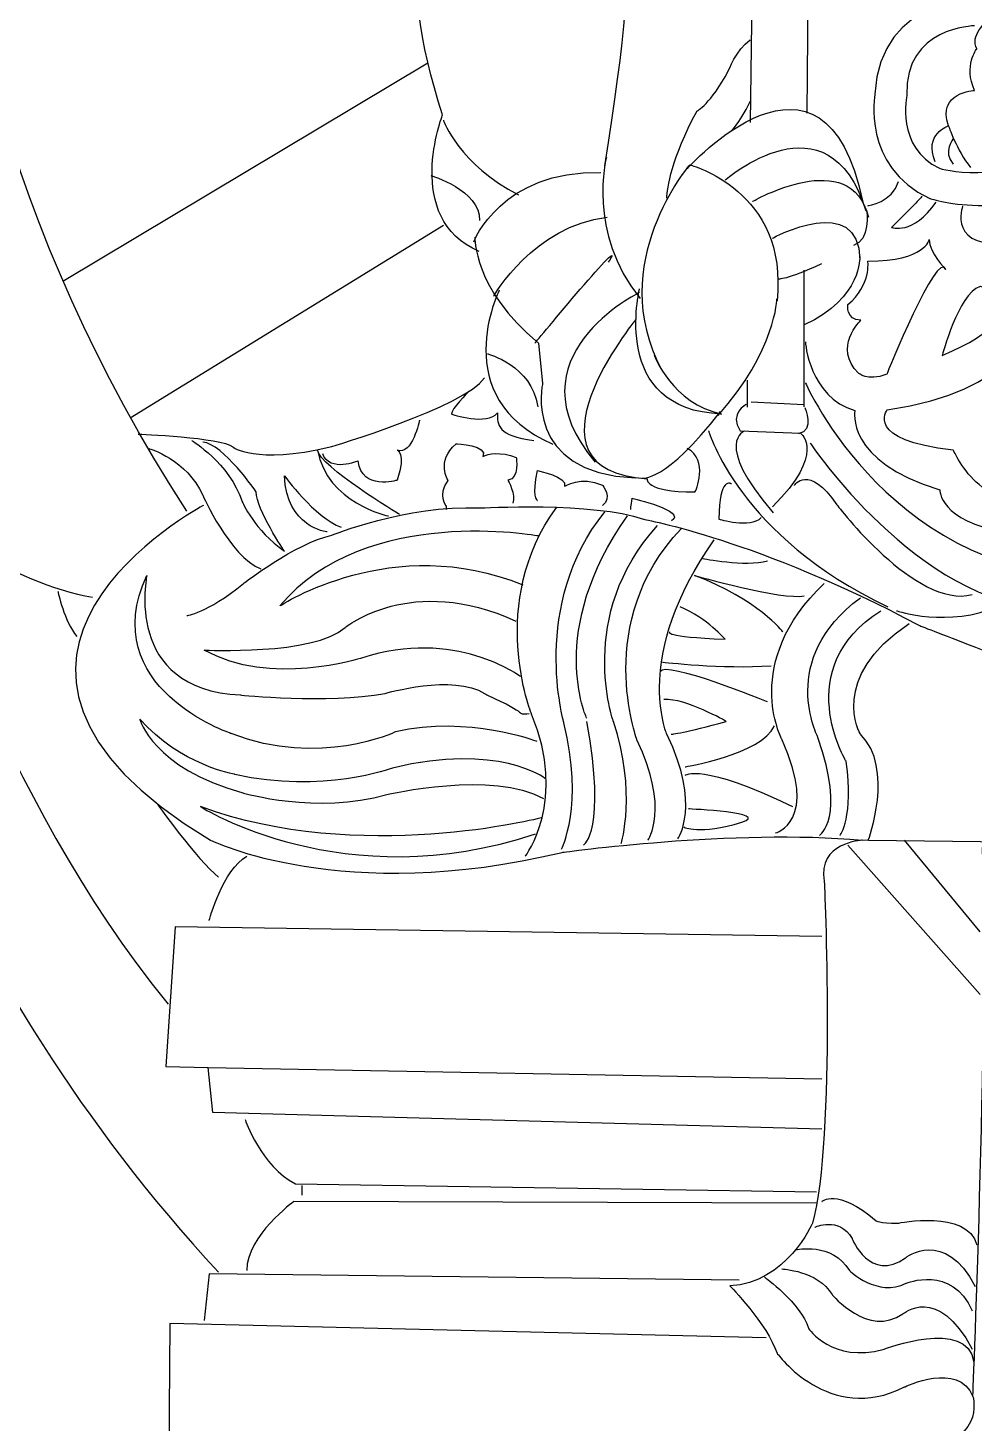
# Model space of a CAD drawing. Header units: inches. Extents: x -172 to 397, y -177 to 127.
# Drawn here: x 384.885 to 386.44, y 117.634 to 119.928 of the extents above; entities that cross this region are included whole.
import ezdxf

# ---------------------------------------------------------------- set-up
doc = ezdxf.new("R2010")
doc.units = ezdxf.units.IN
doc.header["$MEASUREMENT"] = 0
doc.linetypes.add('SolidLine', pattern=[0])

# ---------------------------------------------------------------- blocks, each defined once
blk = doc.blocks.new('headdd')
at = {"color": 4}
for p, q in [((549.7287, 532.802), (549.7184, 531.2322)), ((549.677, 532.7774), (549.6563, 531.2217)), ((549.3028, 531.2868), (548.9027, 531.0475)), ((549.32, 531.1091), (548.9768, 530.8979)), ((549.715, 531.0598), (549.715, 530.9102)), ((549.6529, 530.9393), (549.6529, 530.9098)), ((549.6572, 530.9155), (549.715, 530.9128)), ((549.9081, 530.3347), (549.8253, 530.4351)), ((549.7633, 530.4298), (549.9081, 530.2661)), ((549.026, 530.34), (549.0156, 530.1869)), ((549.7348, 530.3294), (549.026, 530.34)), ((549.0156, 530.1869), (549.0622, 530.1861)), ((549.0622, 530.1861), (549.7348, 530.1737)), ((549.0674, 530.1368), (549.0622, 530.1861)), ((549.1063, 530.1357), (549.0674, 530.1368)), ((549.7348, 530.1183), (549.1063, 530.1357)), ((549.1648, 530.0567), (549.1648, 530.0461)), ((549.0631, 529.9599), (549.0579, 529.9088)), ((549.6442, 529.9529), (549.0631, 529.9599)), ((549.02, 529.9053), (549.0185, 529.6574)), ((549.6736, 529.8895), (549.02, 529.9053))]:
    blk.add_line(p, q, dxfattribs=at)
for centre, major_axis in [((550.2548, 531.549), (1.6499, 1.6499)), ((550.2565, 531.5512), (1.6072, 1.6072))]:
    blk.add_ellipse(centre, major_axis=major_axis, ratio=1, start_param=5.497787, end_param=11.780972, dxfattribs=at)
for points, knots in [([(549.0389, 530.7958), (548.6354, 531.4153), (548.7975, 532.0242), (548.7975, 532.0242), (548.5664, 531.6687), (548.5078, 530.7817), (548.5078, 530.7817), (548.4905, 530.472), (548.3008, 530.4509), (548.3008, 530.4509), (548.3008, 530.4509), (548.5474, 530.4588), (548.744, 530.794), (548.744, 530.794), (548.8475, 530.7149), (548.9355, 530.7016)], [0, 0, 0, 0, 1, 1, 1, 2, 2, 2, 3, 3, 3, 4, 4, 4, 5, 5, 5, 5]), ([(549.3593, 531.0805), (549.2749, 531.1167), (549.3191, 531.2304), (549.3191, 531.2304), (549.2657, 531.3884), (549.2947, 531.516), (549.3068, 531.5565), (549.3094, 531.5653), (549.3112, 531.57), (549.3112, 531.57), (549.3112, 531.57), (549.3219, 531.639), (549.4981, 531.846)], [0, 0, 0, 0, 1, 1, 1, 2, 2, 2, 3, 3, 3, 4, 4, 4, 4]), ([(549.4968, 531.1742), (549.5434, 531.4566), (549.5149, 531.5015), (549.5149, 531.5015), (549.4777, 531.5649), (549.3442, 531.5464), (549.3442, 531.5464)], [0, 0, 0, 0, 1, 1, 1, 2, 2, 2, 2]), ([(549.9183, 531.362), (549.9106, 531.3607), (549.7981, 531.3607), (549.793, 531.2529), (549.793, 531.2529), (549.7776, 531.174), (549.8531, 531.1385), (549.8531, 531.1385), (549.9528, 531.1069), (550.0269, 531.1714), (550.0269, 531.1714), (550.2135, 531.3396), (550.2237, 531.5631)], [0, 0, 0, 0, 1, 1, 1, 2, 2, 2, 3, 3, 3, 4, 4, 4, 4]), ([(549.902, 531.3278), (549.902, 531.3278), (549.8254, 531.3269), (549.8279, 531.2519), (549.8279, 531.2519), (549.8151, 531.1945), (549.8637, 531.1716), (549.8637, 531.1716), (549.9326, 531.1513), (549.9931, 531.1954), (549.9931, 531.1954), (550.1744, 531.3525), (550.1965, 531.5715)], [0, 0, 0, 0, 1, 1, 1, 2, 2, 2, 3, 3, 3, 4, 4, 4, 4]), ([(549.859, 531.1786), (549.846, 531.2094), (549.8736, 531.2182), (549.8736, 531.2182), (549.8607, 531.2552), (549.9021, 531.2569), (549.9021, 531.2569), (549.89, 531.2842), (549.9046, 531.3026), (549.9046, 531.3026), (549.8971, 531.3167), (549.9137, 531.3319), (549.9207, 531.3374), (549.9212, 531.3378), (549.9217, 531.3382), (549.9222, 531.3385), (549.9231, 531.3392), (549.9236, 531.3396), (549.9236, 531.3396), (549.9098, 531.3554), (549.9253, 531.3678), (549.9253, 531.3678)], [0, 0, 0, 0, 1, 1, 1, 2, 2, 2, 3, 3, 3, 4, 4, 4, 5, 5, 5, 6, 6, 6, 7, 7, 7, 7]), ([(549.5649, 531.139), (549.5649, 531.1495), (549.5701, 531.183), (549.5977, 531.234), (549.5977, 531.234), (549.6132, 531.2428), (549.6322, 531.278), (549.6322, 531.278), (549.6408, 531.3018), (549.6563, 531.3123)], [0, 0, 0, 0, 1, 1, 1, 2, 2, 2, 3, 3, 3, 3]), ([(549.8447, 531.1412), (549.8447, 531.1412), (549.837, 531.1319), (549.8111, 531.1069), (549.8111, 531.1069), (549.8344, 531.0976), (549.8602, 531.1346)], [0, 0, 0, 0, 1, 1, 1, 2, 2, 2, 2]), ([(549.8892, 531.1302), (549.8892, 531.1302), (549.8702, 531.0809), (549.946, 531.0897), (549.946, 531.0897), (549.9236, 531.0017), (550.0737, 531.0122)], [0, 0, 0, 0, 1, 1, 1, 2, 2, 2, 2]), ([(549.3545, 531.0963), (549.3545, 531.0963), (549.3521, 531.0394), (549.4242, 530.9801), (549.4242, 530.9801), (549.4287, 530.9358), (549.4287, 530.9358), (549.4287, 530.9358), (549.4062, 530.8376), (549.5304, 530.8323)], [0, 0, 0, 0, 1, 1, 1, 2, 2, 2, 3, 3, 3, 3]), ([(549.8059, 530.9458), (549.8059, 530.9458), (549.8616, 531.0844), (549.8706, 531.0607), (549.8706, 531.0607), (549.8525, 531.0791), (549.8525, 531.0936), (549.8525, 531.0936), (549.8486, 531.0699), (549.7852, 531.0699), (549.7852, 531.0699), (549.7891, 531.0435), (549.7633, 531.0224), (549.7633, 531.0224), (549.7607, 531.0052), (549.7775, 531.0052), (549.7775, 531.0052), (549.7464, 530.9749), (549.7749, 530.9471), (549.7749, 530.9471), (549.7839, 530.9379), (549.8059, 530.9458)], [0, 0, 0, 0, 1, 1, 1, 2, 2, 2, 3, 3, 3, 4, 4, 4, 5, 5, 5, 6, 6, 6, 7, 7, 7, 7]), ([(549.9305, 531.044), (549.9305, 531.044), (549.9271, 531.0352), (549.934, 531.0158), (549.934, 531.0158), (549.9305, 530.9929), (549.8667, 530.9665), (549.8667, 530.9665), (549.8839, 531.0334), (549.9081, 531.0422), (549.9081, 531.0422), (549.9184, 531.0387), (549.9305, 531.044)], [0, 0, 0, 0, 1, 1, 1, 2, 2, 2, 3, 3, 3, 4, 4, 4, 4]), ([(549.8064, 530.9067), (549.8064, 530.9067), (549.7805, 530.8732), (549.8788, 530.8627), (549.8788, 530.8627), (549.9219, 530.7694), (549.9754, 530.8398), (549.9754, 530.8398), (549.9961, 530.9718), (550.0116, 530.9718), (550.0116, 530.9718), (549.9771, 530.9577), (549.9616, 530.9982), (549.9616, 530.9982), (549.9495, 530.9278), (549.8064, 530.9067)], [0, 0, 0, 0, 1, 1, 1, 2, 2, 2, 3, 3, 3, 4, 4, 4, 5, 5, 5, 5]), ([(549.7167, 530.9814), (549.7167, 530.9814), (549.7206, 530.9208), (549.771, 530.9062), (549.771, 530.9062), (549.7594, 530.8508), (549.8641, 530.8191), (549.8641, 530.8191), (549.8629, 530.7848), (549.9366, 530.773), (549.9366, 530.773), (549.9534, 530.732), (550.0556, 530.7465)], [0, 0, 0, 0, 1, 1, 1, 2, 2, 2, 3, 3, 3, 4, 4, 4, 4]), ([(548.9855, 530.8803), (548.9855, 530.8803), (549.0769, 530.8767), (549.089, 530.8662), (549.089, 530.8662), (549.1131, 530.8468), (549.1959, 530.8662), (549.1959, 530.8662), (549.3442, 530.9102), (549.3649, 530.9419)], [0, 0, 0, 0, 1, 1, 1, 2, 2, 2, 3, 3, 3, 3]), ([(549.3468, 530.926), (549.3468, 530.926), (549.3287, 530.9075), (549.3287, 530.9023), (549.3287, 530.9023), (549.3688, 530.8891), (549.3791, 530.9036), (549.3791, 530.8904), (549.3791, 530.8785), (549.4192, 530.8732)], [0, 0, 0, 0, 1, 1, 1, 2, 2, 2, 3, 3, 3, 3]), ([(549.6519, 530.9128), (549.6519, 530.9128), (549.6325, 530.9027), (549.6454, 530.8838), (549.6454, 530.8838), (549.7115, 530.8812), (549.7115, 530.8812), (549.7115, 530.8812), (549.74, 530.8587), (549.6805, 530.8006)], [0, 0, 0, 0, 1, 1, 1, 2, 2, 2, 3, 3, 3, 3]), ([(549.2937, 530.8957), (549.2937, 530.8957), (549.286, 530.8561), (549.2692, 530.8627), (549.2692, 530.8627), (549.2795, 530.8601), (549.2692, 530.8297), (549.2692, 530.8297), (549.2303, 530.8178), (549.2265, 530.8508), (549.2265, 530.8508), (549.1954, 530.8376), (549.1877, 530.8587)], [0, 0, 0, 0, 1, 1, 1, 2, 2, 2, 3, 3, 3, 4, 4, 4, 4]), ([(548.9975, 530.8644), (548.9975, 530.8644), (549.0389, 530.8521), (549.0562, 530.8134), (549.0562, 530.8134), (549.0855, 530.7465), (549.12, 530.7324)], [0, 0, 0, 0, 1, 1, 1, 2, 2, 2, 2]), ([(549.0441, 530.8732), (549.0441, 530.8732), (549.0855, 530.8486), (549.0993, 530.8064), (549.0993, 530.8064), (549.1131, 530.7747), (549.1458, 530.7518), (549.1458, 530.7518), (549.1148, 530.7976), (549.1148, 530.8169), (549.1148, 530.8169), (549.0786, 530.8697), (549.0562, 530.8715)], [0, 0, 0, 0, 1, 1, 1, 2, 2, 2, 3, 3, 3, 4, 4, 4, 4]), ([(549.2717, 530.7923), (549.2717, 530.7923), (549.1838, 530.8451), (549.1821, 530.8627), (549.1924, 530.8046), (549.2597, 530.7905), (549.2597, 530.7905)], [0, 0, 0, 0, 1, 1, 1, 2, 2, 2, 2]), ([(549.3235, 530.7975), (549.3235, 530.7975), (549.3235, 530.8011), (549.3235, 530.8011), (549.3235, 530.8011), (549.3131, 530.8134), (549.3252, 530.8293), (549.3252, 530.8293), (549.3114, 530.8504), (549.3338, 530.8697), (549.3338, 530.8697), (549.37, 530.8679), (549.3631, 530.8557), (549.3688, 530.8587), (549.383, 530.8614), (549.3998, 530.8548), (549.3998, 530.8548), (549.4037, 530.831), (549.3907, 530.8297), (549.3907, 530.8297), (549.3998, 530.8138), (549.3959, 530.8046)], [0, 0, 0, 0, 1, 1, 1, 2, 2, 2, 3, 3, 3, 4, 4, 4, 5, 5, 5, 6, 6, 6, 7, 7, 7, 7]), ([(549.5434, 530.8314), (549.5434, 530.8314), (549.5391, 530.8169), (549.5959, 530.8169), (549.5959, 530.8169), (549.6115, 530.8522), (549.5873, 530.8644)], [0, 0, 0, 0, 1, 1, 1, 2, 2, 2, 2]), ([(549.7219, 530.8706), (549.7219, 530.8706), (549.8388, 530.6947), (549.9846, 530.688), (549.9858, 530.6879), (549.987, 530.6879), (549.9883, 530.6879), (550.0064, 530.6874), (550.025, 530.6896), (550.0439, 530.6951)], [0, 0, 0, 0, 1, 1, 1, 2, 2, 2, 3, 3, 3, 3]), ([(549.7046, 530.824), (549.7046, 530.824), (549.7201, 530.8486), (549.7512, 530.8028), (549.7512, 530.8028), (549.8374, 530.6885), (549.8995, 530.7043)], [0, 0, 0, 0, 1, 1, 1, 2, 2, 2, 2]), ([(549.1924, 530.773), (549.1924, 530.773), (549.1476, 530.7782), (549.1458, 530.8346), (549.1458, 530.8346), (549.1786, 530.7888), (549.2079, 530.7782)], [0, 0, 0, 0, 1, 1, 1, 2, 2, 2, 2]), ([(549.4231, 530.8073), (549.4231, 530.8073), (549.4166, 530.8125), (549.4231, 530.8402), (549.4231, 530.8402), (549.4567, 530.8336), (549.4528, 530.8231), (549.4528, 530.8231), (549.4709, 530.8349), (549.4942, 530.8244), (549.4942, 530.8244), (549.5058, 530.8099), (549.4942, 530.802)], [0, 0, 0, 0, 1, 1, 1, 2, 2, 2, 3, 3, 3, 4, 4, 4, 4]), ([(549.6356, 530.8257), (549.6356, 530.8257), (549.6219, 530.8346), (549.6219, 530.787), (549.6219, 530.787), (549.6563, 530.7769), (549.6684, 530.7888)], [0, 0, 0, 0, 1, 1, 1, 2, 2, 2, 2]), ([(549.057, 530.802), (549.057, 530.802), (548.7363, 530.633), (549.0648, 530.4351), (549.0648, 530.4351), (549.2096, 530.3637), (549.4502, 530.4218), (549.4502, 530.4218), (549.6391, 530.4482), (549.7788, 530.4351)], [0, 0, 0, 0, 1, 1, 1, 2, 2, 2, 3, 3, 3, 3]), ([(549.0389, 530.6814), (549.0389, 530.6814), (549.0596, 530.6832), (549.101, 530.7166), (549.101, 530.7166), (549.1579, 530.7606), (549.1976, 530.7695), (549.1976, 530.7695), (549.2786, 530.8028), (549.3597, 530.7993), (549.3597, 530.7993), (549.4856, 530.8063), (549.5391, 530.787), (549.5391, 530.787), (549.6667, 530.7642), (549.8409, 530.6708), (549.8409, 530.6708), (549.9391, 530.6322), (550.0443, 530.5934), (550.0443, 530.5934), (550.0875, 530.5723), (550.1564, 530.5829), (550.1564, 530.5829), (550.1944, 530.648), (550.2272, 530.6761), (550.2272, 530.6761), (550.2565, 530.6973), (550.2893, 530.6708), (550.2893, 530.6708), (550.3479, 530.6322), (550.4065, 530.5741), (550.4065, 530.5741), (550.4927, 530.5459), (550.5134, 530.472)], [0, 0, 0, 0, 1, 1, 1, 2, 2, 2, 3, 3, 3, 4, 4, 4, 5, 5, 5, 6, 6, 6, 7, 7, 7, 8, 8, 8, 9, 9, 9, 10, 10, 10, 11, 11, 11, 11]), ([(549.4244, 530.7685), (549.4244, 530.7685), (549.2346, 530.8038), (549.1407, 530.692), (549.1407, 530.692), (549.2648, 530.7738), (549.4071, 530.7149)], [0, 0, 0, 0, 1, 1, 1, 2, 2, 2, 2]), ([(549.4097, 530.4175), (549.4097, 530.4175), (549.4563, 530.4782), (549.4166, 530.5732), (549.4166, 530.5732), (549.3674, 530.6955), (549.4442, 530.8002)], [0, 0, 0, 0, 1, 1, 1, 2, 2, 2, 2]), ([(549.5253, 530.7975), (549.5253, 530.7975), (549.5253, 530.8011), (549.527, 530.8099), (549.527, 530.8099), (549.5873, 530.7958), (549.5701, 530.7853)], [0, 0, 0, 0, 1, 1, 1, 2, 2, 2, 2]), ([(549.4494, 530.4253), (549.4494, 530.4253), (549.4744, 530.4733), (549.452, 530.5639), (549.452, 530.5639), (549.4149, 530.693), (549.4968, 530.795)], [0, 0, 0, 0, 1, 1, 1, 2, 2, 2, 2]), ([(549.5149, 530.4316), (549.5149, 530.4316), (549.5321, 530.4878), (549.5063, 530.5653), (549.5063, 530.5653), (549.4649, 530.6814), (549.5546, 530.78)], [0, 0, 0, 0, 1, 1, 1, 2, 2, 2, 2]), ([(549.5442, 530.4351), (549.5442, 530.4351), (549.5684, 530.47), (549.5321, 530.5453), (549.5321, 530.5453), (549.4839, 530.6749), (549.5805, 530.7765)], [0, 0, 0, 0, 1, 1, 1, 2, 2, 2, 2]), ([(549.577, 530.4368), (549.577, 530.4368), (549.6029, 530.4737), (549.5649, 530.5512), (549.5649, 530.5512), (549.527, 530.6375), (549.6166, 530.7642)], [0, 0, 0, 0, 1, 1, 1, 2, 2, 2, 2]), ([(549.4226, 530.5433), (549.4226, 530.5433), (549.3468, 530.5723), (549.2674, 530.5538), (549.2674, 530.5538), (549.1847, 530.5142), (549.0872, 530.5521), (549.0872, 530.5521), (548.9381, 530.6022), (548.9949, 530.7254), (548.9949, 530.7254), (548.9682, 530.6004), (549.0976, 530.5943), (549.0976, 530.5943), (549.1924, 530.5846), (549.2562, 530.5961), (549.2562, 530.5961), (549.3311, 530.6179), (549.3651, 530.5959), (549.3659, 530.5954), (549.3667, 530.5949), (549.3675, 530.5943), (549.4166, 530.5732), (549.3985, 530.5724), (549.414, 530.5741)], [0, 0, 0, 0, 1, 1, 1, 2, 2, 2, 3, 3, 3, 4, 4, 4, 5, 5, 5, 6, 6, 6, 7, 7, 7, 8, 8, 8, 8]), ([(549.4045, 530.6145), (549.4045, 530.6145), (549.3321, 530.6683), (549.2303, 530.6348), (549.2303, 530.6348), (549.1295, 530.6022), (549.0579, 530.6436), (549.0579, 530.6436), (549.1778, 530.6374), (549.2122, 530.6682), (549.2122, 530.6682), (549.2847, 530.7281), (549.3994, 530.6753)], [0, 0, 0, 0, 1, 1, 1, 2, 2, 2, 3, 3, 3, 4, 4, 4, 4]), ([(549.6921, 530.6634), (549.6921, 530.6634), (549.6649, 530.6991), (549.5951, 530.7254), (549.5951, 530.7254), (549.6921, 530.6977), (549.7154, 530.703)], [0, 0, 0, 0, 1, 1, 1, 2, 2, 2, 2]), ([(549.6839, 530.443), (549.6839, 530.443), (549.7322, 530.4554), (549.6908, 530.546), (549.6908, 530.546), (549.646, 530.6296), (549.7374, 530.7166)], [0, 0, 0, 0, 1, 1, 1, 2, 2, 2, 2]), ([(549.5679, 530.6634), (549.5679, 530.6634), (549.5602, 530.6581), (549.6287, 530.6555), (549.6287, 530.6555), (549.6093, 530.6779), (549.5796, 530.6911)], [0, 0, 0, 0, 1, 1, 1, 2, 2, 2, 2]), ([(549.7322, 530.4403), (549.7322, 530.4403), (549.7615, 530.4597), (549.7305, 530.5477), (549.7305, 530.5477), (549.6856, 530.6339), (549.777, 530.7008)], [0, 0, 0, 0, 1, 1, 1, 2, 2, 2, 2]), ([(549.7546, 530.4403), (549.7546, 530.4403), (549.7701, 530.4614), (549.7615, 530.5213), (549.7615, 530.5213), (549.6994, 530.6234), (549.7995, 530.6867)], [0, 0, 0, 0, 1, 1, 1, 2, 2, 2, 2]), ([(549.7857, 530.4349), (549.7857, 530.4349), (549.815, 530.5142), (549.777, 530.5512), (549.777, 530.5512), (549.7408, 530.6128), (549.8305, 530.6726)], [0, 0, 0, 0, 1, 1, 1, 2, 2, 2, 2]), ([(549.5695, 530.5512), (549.5695, 530.5512), (549.5855, 530.5526), (549.63, 530.5654), (549.63, 530.5654), (549.5855, 530.5909), (549.5615, 530.5894)], [0, 0, 0, 0, 1, 1, 1, 2, 2, 2, 2]), ([(549.4313, 530.5028), (549.4313, 530.5028), (549.3804, 530.5424), (549.264, 530.5142), (549.264, 530.5142), (549.1872, 530.4852), (549.0915, 530.5072), (549.0915, 530.5072), (549.0312, 530.5177), (548.9872, 530.5679), (548.9872, 530.5679), (549.001, 530.5143), (549.1001, 530.487), (549.1001, 530.487), (549.1812, 530.4632), (549.258, 530.4852), (549.258, 530.4852), (549.3752, 530.5125), (549.4296, 530.4808)], [0, 0, 0, 0, 1, 1, 1, 2, 2, 2, 3, 3, 3, 4, 4, 4, 5, 5, 5, 6, 6, 6, 6]), ([(549.4278, 530.4597), (549.4278, 530.4597), (549.2278, 530.4078), (549.0536, 530.472), (549.0536, 530.472), (549.2105, 530.3717), (549.4209, 530.4421)], [0, 0, 0, 0, 1, 1, 1, 2, 2, 2, 2]), ([(549.5835, 530.4496), (549.5835, 530.4496), (549.6003, 530.4403), (549.6469, 530.4549), (549.6805, 530.4653), (549.5886, 530.4694), (549.5886, 530.4694)], [0, 0, 0, 0, 1, 1, 1, 2, 2, 2, 2]), ([(550.9523, 530.421), (550.9523, 530.421), (549.7858, 530.4349), (549.7858, 530.4349), (549.7858, 530.4349), (549.7788, 530.4351), (549.7788, 530.4351), (549.7788, 530.4351), (549.7296, 530.4324), (549.7374, 530.3902), (549.7374, 530.3902), (549.7503, 530.1077), (549.7244, 530.0153), (549.7244, 530.0153), (549.696, 529.9494), (549.6339, 529.9467), (549.6339, 529.9467), (549.6753, 529.9045), (549.6856, 529.8728), (549.6856, 529.8728), (549.7426, 529.7936), (549.8253, 529.8358), (549.8253, 529.8358), (549.8848, 529.8648), (549.9003, 529.8252), (549.9003, 529.8252), (549.9159, 529.7698), (549.8331, 529.7698), (549.8331, 529.7698), (549.7891, 529.7909), (549.7788, 529.7831), (549.7788, 529.7831), (549.7529, 529.7804), (549.7762, 529.754), (549.7762, 529.754), (550.0168, 529.5111), (550.5626, 529.6536)], [0, 0, 0, 0, 1, 1, 1, 2, 2, 2, 3, 3, 3, 4, 4, 4, 5, 5, 5, 6, 6, 6, 7, 7, 7, 8, 8, 8, 9, 9, 9, 10, 10, 10, 11, 11, 11, 12, 12, 12, 12]), ([(549.1027, 530.1288), (549.1027, 530.1288), (549.12, 530.0778), (549.1579, 530.0584), (549.1579, 530.0584), (549.7288, 530.0496), (549.7288, 530.0496)], [0, 0, 0, 0, 1, 1, 1, 2, 2, 2, 2]), ([(549.7348, 530.0391), (549.7348, 530.0391), (549.751, 530.0549), (549.7941, 530.018), (549.7941, 530.018), (549.7968, 530.0153), (549.8184, 530.0153), (549.8184, 530.0153), (549.8939, 530.0311), (549.9047, 529.9915)], [0, 0, 0, 0, 1, 1, 1, 2, 2, 2, 3, 3, 3, 3]), ([(549.7288, 530.0373), (549.7288, 530.0373), (549.1562, 530.0391), (549.1562, 530.0391), (549.1562, 530.0391), (549.1044, 530.0021), (549.1044, 529.9634)], [0, 0, 0, 0, 1, 1, 1, 2, 2, 2, 2]), ([(549.727, 530.0109), (549.727, 530.0109), (549.7537, 530.0233), (549.7679, 529.9986), (549.7679, 529.9986), (549.7874, 529.9494), (549.8265, 529.9775), (549.8265, 529.9775), (549.8692, 530.0109), (549.9029, 529.9458)], [0, 0, 0, 0, 1, 1, 1, 2, 2, 2, 3, 3, 3, 3]), ([(549.7063, 529.9863), (549.7063, 529.9863), (549.746, 529.995), (549.765, 529.9634), (549.765, 529.9634), (549.796, 529.9335), (549.8271, 529.9494), (549.8271, 529.9494), (549.8771, 529.9705), (549.8995, 529.9194)], [0, 0, 0, 0, 1, 1, 1, 2, 2, 2, 3, 3, 3, 3]), ([(549.6908, 529.9652), (549.6908, 529.9652), (549.7305, 529.9634), (549.746, 529.937), (549.746, 529.937), (549.7857, 529.8895), (549.8236, 529.9159), (549.8236, 529.9159), (549.8616, 529.9494), (549.8995, 529.8772)], [0, 0, 0, 0, 1, 1, 1, 2, 2, 2, 3, 3, 3, 3]), ([(549.6718, 529.9564), (549.6718, 529.9564), (549.7115, 529.9282), (549.7201, 529.9001), (549.7201, 529.9001), (549.746, 529.8613), (549.8029, 529.8772), (549.8029, 529.8772), (549.8943, 529.9123), (549.9012, 529.8631)], [0, 0, 0, 0, 1, 1, 1, 2, 2, 2, 3, 3, 3, 3])]:
    blk.add_open_spline(points, degree=3, knots=knots, dxfattribs=at)
for points in [[(549.5873, 531.1713), (549.5873, 531.1713), (549.7375, 531.3395), (549.7796, 531.1346)], [(549.6287, 531.1587), (549.6287, 531.1587), (549.7417, 531.2574), (549.7831, 531.1249)], [(549.6359, 531.2131), (549.6359, 531.2131), (549.6425, 531.2179), (549.6566, 531.2454)], [(549.3199, 531.2243), (549.3199, 531.2243), (549.3377, 531.1752), (549.4024, 531.1425)], [(549.8736, 531.2182), (549.8736, 531.2182), (549.8822, 531.1918), (549.8978, 531.1724)], [(549.6589, 531.1354), (549.6589, 531.1354), (549.767, 531.1975), (549.7857, 531.1179)], [(549.8788, 531.2041), (549.8788, 531.2041), (549.8667, 531.19), (549.8788, 531.176)], [(549.4986, 531.1834), (549.4986, 531.1834), (549.4767, 531.1016), (549.5356, 531.029)], [(549.3532, 531.0911), (549.3532, 531.0911), (549.3837, 531.1699), (549.4925, 531.1671)], [(549.5899, 531.1755), (549.5899, 531.1755), (549.4968, 531.0673), (549.5589, 530.9511)], [(549.5899, 531.1755), (549.5899, 531.1755), (549.6987, 531.1473), (549.6856, 531.0263)], [(549.3062, 531.1636), (549.3062, 531.1636), (549.3601, 531.1482), (549.3597, 531.1144)], [(549.7852, 531.1306), (549.7852, 531.1306), (549.8124, 531.1346), (549.8189, 531.157)], [(549.6805, 531.095), (549.6805, 531.095), (549.7762, 531.1465), (549.7762, 531.0713)], [(549.7839, 531.1249), (549.7839, 531.1249), (549.7884, 531.0923), (549.7693, 531.0871)], [(549.3752, 531.0316), (549.3752, 531.0316), (549.4191, 531.1088), (549.4994, 531.1179)], [(549.4203, 530.9801), (549.4203, 530.9801), (549.5261, 531.1077), (549.5007, 531.0686)], [(549.7762, 531.0748), (549.7762, 531.0748), (549.7798, 531.0299), (549.7154, 530.9999)], [(549.6869, 531.0505), (549.6869, 531.0505), (549.6958, 531.0491), (549.7348, 531.0673)], [(549.3812, 531.0382), (549.3812, 531.0382), (549.3225, 530.92), (549.4399, 530.8693)], [(549.535, 531.0356), (549.535, 531.0356), (549.3889, 530.9647), (549.4863, 530.8495)], [(549.6249, 530.9023), (549.5018, 530.9066), (549.535, 531.0395), (549.535, 531.0395)], [(549.621, 530.9005), (549.6846, 530.9721), (549.6856, 531.029), (549.6856, 531.029)], [(549.5309, 531.0061), (549.5309, 531.0061), (549.3955, 530.84), (549.5434, 530.8314)], [(549.3683, 530.9683), (549.3683, 530.9683), (549.4166, 530.9559), (549.4235, 530.9102)], [(549.5511, 530.9665), (549.5511, 530.9665), (549.5708, 530.9136), (549.6249, 530.9023)], [(549.7167, 530.9366), (549.7167, 530.9366), (549.8124, 530.7162), (550.0517, 530.7228)], [(549.7161, 530.9093), (549.7161, 530.9093), (549.7277, 530.8839), (549.7087, 530.8807)], [(549.5373, 530.8319), (549.5373, 530.8319), (549.5633, 530.8266), (549.6235, 530.9049)], [(549.6106, 530.8838), (549.6106, 530.8838), (549.6442, 530.7677), (549.8072, 530.6911)], [(549.6503, 530.8838), (549.6503, 530.8838), (549.6146, 530.8716), (549.6813, 530.794)], [(548.744, 530.7888), (548.744, 530.7888), (548.8285, 530.4878), (549.0182, 530.2555)], [(549.477, 530.5688), (549.477, 530.5688), (549.4321, 530.6648), (549.5218, 530.7905)], [(549.6042, 530.7439), (549.6042, 530.7439), (549.6507, 530.7347), (549.6753, 530.7412)], [(548.8975, 530.7078), (548.8975, 530.7078), (548.9044, 530.6744), (548.9182, 530.6585)], [(549.8167, 530.6867), (549.8167, 530.6867), (549.8736, 530.6673), (549.9288, 530.692)], [(548.6647, 530.6726), (548.6647, 530.6726), (548.7682, 530.289), (549.0734, 529.9617)], [(549.6753, 530.5868), (549.6753, 530.5868), (549.5615, 530.633), (549.5576, 530.6198)], [(549.5602, 530.6304), (549.5602, 530.6304), (549.6262, 530.6225), (549.6792, 530.6264)], [(549.4735, 530.4298), (549.4735, 530.4298), (549.4994, 530.4456), (549.477, 530.5653)], [(549.5848, 530.5155), (549.5848, 530.5155), (549.6675, 530.5288), (549.683, 530.5604)], [(549.5848, 530.5063), (549.5848, 530.5063), (549.6029, 530.5208), (549.7025, 530.472)], [(549.0044, 530.4773), (549.0044, 530.4773), (549.051, 530.4123), (549.0734, 530.3946)], [(549.0631, 530.347), (549.0631, 530.347), (549.0786, 530.4033), (549.1044, 530.4175)], [(549.9003, 529.8252), (549.9003, 529.8252), (549.9184, 530.274), (549.9107, 530.4271)]]:
    blk.add_open_spline(points, degree=3, dxfattribs=at)

msp = doc.modelspace()

# ---------------------------------------------------------------- block references
at = {"color": 2, "linetype": 'SolidLine', "lineweight": 0, "xscale": 1.499996394110936, "yscale": 1.499996394110936, "zscale": 1.499996394110936}
msp.add_blockref('headdd', (-438.41, -677.0582), dxfattribs=at)

doc.saveas('drawing.dxf')
